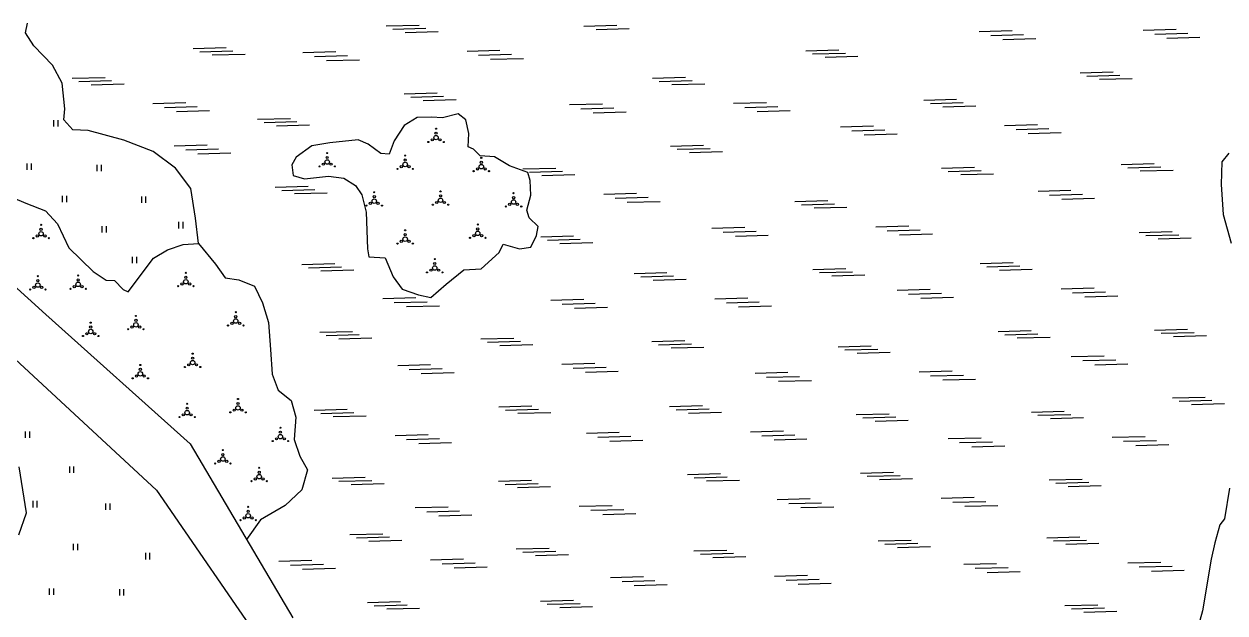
# Model space of a CAD drawing. Header units: millimetres. Extents: x 1379499 to 1411715, y 5652947 to 5671991.
# Drawn here: x 1401416 to 1402091, y 5660645 to 5660976 of the extents above; entities that cross this region are included whole.
import ezdxf

# ---------------------------------------------------------------- set-up
doc = ezdxf.new("R2010")
doc.units = ezdxf.units.MM
doc.layers.add('_5Інше', color=252, linetype='Continuous', lineweight=25)
for name, color, linetype in [('вулиці', 7, 'Continuous'), ('ВулНазва', 7, 'Continuous'), ('на область', 5, 'Continuous'), ('Умовні познач', 7, 'Continuous')]:
    doc.layers.add(name, color=color, linetype=linetype)
picture_1 = doc.add_image_def('image1.bmp', size_in_pixel=(3370, 2384))

# ---------------------------------------------------------------- blocks, each defined once
blk = doc.blocks.new('ЛвЗд')
at = {"layer": '_5Інше', "color": 204, "linetype": 'Continuous'}
for points in [[(45265.093, 27827.251), (45303.505, 27792.337)], [(45303.505, 27792.337), (45384.278, 27719.07)], [(45286.126, 27767.159), (45365.097, 27693.198)], [(45384.278, 27719.07), (45441.322, 27620.936)], [(45365.097, 27693.198), (45426.894, 27602.167)]]:
    blk.add_lwpolyline(points, dxfattribs=at)

msp = doc.modelspace()

# ---------------------------------------------------------------- linework, layer by layer
at = {"layer": 'вулиці', "color": 7, "lineweight": -2}
for p, q in [((1401432.74, 5660918.32), (1401432.74, 5660921.92)), ((1401435.14, 5660918.32), (1401435.14, 5660921.92)), ((1401417.73, 5660894.01), (1401417.73, 5660897.61)), ((1401420.13, 5660894.01), (1401420.13, 5660897.61)), ((1401457.12, 5660893.33), (1401457.12, 5660896.93)), ((1401459.52, 5660893.33), (1401459.52, 5660896.93)), ((1401437.6, 5660875.88), (1401437.6, 5660879.48)), ((1401440, 5660875.88), (1401440, 5660879.48)), ((1401482.13, 5660875.54), (1401482.13, 5660879.14)), ((1401484.53, 5660875.54), (1401484.53, 5660879.14)), ((1401459.86, 5660858.77), (1401459.86, 5660862.37)), ((1401462.26, 5660858.77), (1401462.26, 5660862.37)), ((1401503.02, 5660861.17), (1401503.02, 5660864.77)), ((1401505.42, 5660861.17), (1401505.42, 5660864.77)), ((1401476.99, 5660841.66), (1401476.99, 5660845.26)), ((1401479.39, 5660841.66), (1401479.39, 5660845.26))]:
    msp.add_line(p, q, dxfattribs=at)
at = {"layer": 'вулиці', "color": 7}
for p, q in [((1401416.9, 5660743.47), (1401416.9, 5660747.07)), ((1401419.3, 5660743.47), (1401419.3, 5660747.07)), ((1401441.68, 5660723.79), (1401441.68, 5660727.39)), ((1401444.08, 5660723.79), (1401444.08, 5660727.39)), ((1401421.08, 5660704.4), (1401421.08, 5660708)), ((1401423.48, 5660704.4), (1401423.48, 5660708)), ((1401461.99, 5660702.91), (1401461.99, 5660706.51)), ((1401464.39, 5660702.91), (1401464.39, 5660706.51)), ((1401443.77, 5660680.24), (1401443.77, 5660683.84)), ((1401446.17, 5660680.24), (1401446.17, 5660683.84)), ((1401484.38, 5660675.17), (1401484.38, 5660678.77)), ((1401486.78, 5660675.17), (1401486.78, 5660678.77)), ((1401430.34, 5660655.19), (1401430.34, 5660658.79)), ((1401432.74, 5660655.19), (1401432.74, 5660658.79)), ((1401469.75, 5660654.89), (1401469.75, 5660658.49)), ((1401472.15, 5660654.89), (1401472.15, 5660658.49))]:
    msp.add_line(p, q, dxfattribs=at)
for points in [[(1401513.97, 5660852.72), (1401512.28, 5660866.99), (1401509.76, 5660883.48), (1401501.15, 5660894.95), (1401488.59, 5660904.27), (1401472.09, 5660910.72), (1401451.99, 5660916.1), (1401443.38, 5660916.46), (1401438.36, 5660922.19), (1401438.96, 5660928.37), (1401437.48, 5660942.77), (1401432.08, 5660952.89), (1401421.45, 5660963.75), (1401416.82, 5660971.07), (1401417.88, 5660976.47)], [(1401659.87, 5660925.52), (1401651.1, 5660923.19), (1401644.84, 5660923.73), (1401636.8, 5660923.55), (1401629.64, 5660918.91), (1401623.92, 5660910.33), (1401621.06, 5660902.83), (1401616.41, 5660903.19), (1401609.26, 5660908.54), (1401603.72, 5660910.87), (1401587.8, 5660909.26), (1401577.79, 5660907.47), (1401568.84, 5660901.22), (1401566.52, 5660896.93), (1401567.24, 5660890.86), (1401573.49, 5660889.07), (1401587.08, 5660890.5), (1401595.67, 5660889.43), (1401602.28, 5660885.32), (1401605.86, 5660879.96), (1401608.19, 5660870.24), (1401608.88, 5660849.76), (1401609.79, 5660845.23), (1401618.86, 5660844.69), (1401623.4, 5660834), (1401628.48, 5660826.93), (1401637.55, 5660823.85), (1401644.62, 5660822.4), (1401653.15, 5660829.83), (1401663.12, 5660837.8), (1401672.74, 5660838.35), (1401682.9, 5660847.59), (1401685.26, 5660852.3), (1401694.33, 5660849.76), (1401700.68, 5660850.67), (1401703.94, 5660857.19), (1401704.85, 5660862.27), (1401699.77, 5660867.16), (1401698.5, 5660871.33), (1401700.7, 5660879.9), (1401700.33, 5660888.06), (1401699.06, 5660892.59), (1401688.72, 5660896.4), (1401680.38, 5660901.29), (1401672.21, 5660902.01), (1401668.59, 5660905.64), (1401665.5, 5660906.91), (1401665.86, 5660914.56), (1401664.23, 5660922.17), (1401659.87, 5660925.52)], [(1402092.86, 5660903.45), (1402089.01, 5660898.54), (1402088.55, 5660885.87), (1402089.58, 5660868.96), (1402094.22, 5660852.9)], [(1401394.39, 5660884.9), (1401417.03, 5660875.29), (1401428.04, 5660871.09), (1401434.85, 5660863.69), (1401441.2, 5660850.29), (1401454.88, 5660836.95), (1401462.12, 5660832.13), (1401466.79, 5660831.81), (1401471.78, 5660826.82), (1401474.51, 5660825.54), (1401488.76, 5660844.4), (1401496.64, 5660849.12), (1401505.42, 5660852.04), (1401513.97, 5660852.72), (1401523.65, 5660841.03), (1401529.05, 5660833.38), (1401536.7, 5660832.26), (1401545.48, 5660828.66), (1401550.02, 5660819.31), (1401553.4, 5660808.29), (1401554.53, 5660793.01), (1401555.43, 5660779.29), (1401558.8, 5660770.3), (1401566, 5660764.45), (1401568.7, 5660755.01), (1401567.81, 5660742.55), (1401570.97, 5660733.11), (1401575.24, 5660725.47), (1401572.09, 5660714.23), (1401562.64, 5660705.46), (1401548.91, 5660697.36), (1401541.04, 5660686.38)], [(1401413.14, 5660689.01), (1401417.32, 5660701.32), (1401413.36, 5660727.08)], [(1402093.31, 5660715.17), (1402090.47, 5660698.01), (1402087.76, 5660694.51), (1402084.93, 5660684.44), (1402083, 5660675.28), (1402078.13, 5660646.24), (1402073.72, 5660630.75), (1402068.62, 5660602.16), (1402065.45, 5660581.91), (1402061.71, 5660569.48), (1402056.62, 5660558.41), (1402060.69, 5660556.6), (1402073.83, 5660554.79), (1402085.15, 5660554.45), (1402099.18, 5660551.51)]]:
    msp.add_lwpolyline(points, dxfattribs=at)
for centre, radius in [((1401647.49, 5660917.17), 0.312), ((1401643.16, 5660909.67), 0.312), ((1401645.33, 5660910.92), 0.625), ((1401647.49, 5660912.17), 1.25), ((1401647.49, 5660914.67), 0.625), ((1401649.66, 5660910.92), 0.625), ((1401651.82, 5660909.67), 0.312), ((1401586.33, 5660903.48), 0.312), ((1401630.13, 5660902.08), 0.312), ((1401582, 5660895.98), 0.312), ((1401584.16, 5660897.23), 0.625), ((1401586.33, 5660898.48), 1.25), ((1401586.33, 5660900.98), 0.625), ((1401588.49, 5660897.23), 0.625), ((1401590.66, 5660895.98), 0.312), ((1401627.96, 5660895.83), 0.625), ((1401630.13, 5660897.08), 1.25), ((1401630.13, 5660899.58), 0.625), ((1401632.29, 5660895.83), 0.625), ((1401670.75, 5660894.57), 0.625), ((1401672.91, 5660895.82), 1.25), ((1401672.91, 5660898.32), 0.625), ((1401672.91, 5660900.82), 0.312), ((1401675.08, 5660894.57), 0.625), ((1401625.8, 5660894.58), 0.312), ((1401634.46, 5660894.58), 0.312), ((1401668.58, 5660893.32), 0.312), ((1401677.24, 5660893.32), 0.312), ((1401612.76, 5660881.46), 0.312), ((1401650.01, 5660881.97), 0.312), ((1401610.59, 5660875.21), 0.625), ((1401612.76, 5660876.46), 1.25), ((1401612.76, 5660878.96), 0.625), ((1401614.92, 5660875.21), 0.625), ((1401647.84, 5660875.72), 0.625), ((1401650.01, 5660876.97), 1.25), ((1401650.01, 5660879.47), 0.625), ((1401652.17, 5660875.72), 0.625), ((1401688.87, 5660874.71), 0.625), ((1401691.04, 5660875.96), 1.25), ((1401691.04, 5660878.46), 0.625), ((1401691.04, 5660880.96), 0.312), ((1401693.2, 5660874.71), 0.625), ((1401608.43, 5660873.96), 0.312), ((1401617.09, 5660873.96), 0.312), ((1401645.68, 5660874.47), 0.312), ((1401654.34, 5660874.47), 0.312), ((1401686.71, 5660873.46), 0.312), ((1401695.37, 5660873.46), 0.312), ((1401425.6, 5660863.13), 0.312), ((1401670.9, 5660860.86), 0.625), ((1401670.9, 5660863.36), 0.312), ((1401421.27, 5660855.63), 0.312), ((1401423.43, 5660856.88), 0.625), ((1401425.6, 5660858.13), 1.25), ((1401425.6, 5660860.63), 0.625), ((1401427.76, 5660856.88), 0.625), ((1401429.93, 5660855.63), 0.312), ((1401630.13, 5660855.09), 1.25), ((1401630.13, 5660857.59), 0.625), ((1401630.13, 5660860.09), 0.312), ((1401666.57, 5660855.86), 0.312), ((1401668.74, 5660857.11), 0.625), ((1401670.9, 5660858.36), 1.25), ((1401673.07, 5660857.11), 0.625), ((1401675.23, 5660855.86), 0.312), ((1401625.8, 5660852.59), 0.312), ((1401627.96, 5660853.84), 0.625), ((1401632.29, 5660853.84), 0.625), ((1401634.46, 5660852.59), 0.312), ((1401646.74, 5660841.42), 0.625), ((1401646.74, 5660843.92), 0.312), ((1401423.76, 5660834.31), 0.312), ((1401446.42, 5660834.69), 0.312), ((1401506.91, 5660836.17), 0.312), ((1401642.41, 5660836.42), 0.312), ((1401644.58, 5660837.67), 0.625), ((1401646.74, 5660838.92), 1.25), ((1401648.91, 5660837.67), 0.625), ((1401651.07, 5660836.42), 0.312), ((1401421.59, 5660828.06), 0.625), ((1401423.76, 5660829.31), 1.25), ((1401423.76, 5660831.81), 0.625), ((1401425.92, 5660828.06), 0.625), ((1401444.25, 5660828.44), 0.625), ((1401446.42, 5660829.69), 1.25), ((1401446.42, 5660832.19), 0.625), ((1401448.58, 5660828.44), 0.625), ((1401502.58, 5660828.67), 0.312), ((1401504.75, 5660829.92), 0.625), ((1401506.91, 5660831.17), 1.25), ((1401506.91, 5660833.67), 0.625), ((1401509.08, 5660829.92), 0.625), ((1401511.24, 5660828.67), 0.312), ((1401419.43, 5660826.81), 0.312), ((1401428.09, 5660826.81), 0.312), ((1401442.09, 5660827.19), 0.312), ((1401450.75, 5660827.19), 0.312), ((1401534.96, 5660814.09), 0.312), ((1401453.48, 5660808.18), 0.312), ((1401478.86, 5660806.97), 1.25), ((1401478.86, 5660809.47), 0.625), ((1401478.86, 5660811.97), 0.312), ((1401532.8, 5660807.84), 0.625), ((1401534.96, 5660809.09), 1.25), ((1401534.96, 5660811.59), 0.625), ((1401537.13, 5660807.84), 0.625), ((1401449.15, 5660800.68), 0.312), ((1401451.31, 5660801.93), 0.625), ((1401453.48, 5660803.18), 1.25), ((1401453.48, 5660805.68), 0.625), ((1401455.64, 5660801.93), 0.625), ((1401457.81, 5660800.68), 0.312), ((1401474.53, 5660804.47), 0.312), ((1401476.7, 5660805.72), 0.625), ((1401481.03, 5660805.72), 0.625), ((1401483.19, 5660804.47), 0.312), ((1401530.63, 5660806.59), 0.312), ((1401539.29, 5660806.59), 0.312), ((1401510.74, 5660788.24), 0.625), ((1401510.74, 5660790.74), 0.312), ((1401481.36, 5660779.4), 1.25), ((1401481.36, 5660781.9), 0.625), ((1401481.36, 5660784.4), 0.312), ((1401506.41, 5660783.24), 0.312), ((1401508.57, 5660784.49), 0.625), ((1401510.74, 5660785.74), 1.25), ((1401512.9, 5660784.49), 0.625), ((1401515.07, 5660783.24), 0.312), ((1401477.03, 5660776.9), 0.312), ((1401479.2, 5660778.15), 0.625), ((1401483.53, 5660778.15), 0.625), ((1401485.69, 5660776.9), 0.312), ((1401507.66, 5660760.12), 0.625), ((1401507.66, 5660762.62), 0.312), ((1401536.24, 5660760.27), 1.25), ((1401536.24, 5660762.77), 0.625), ((1401536.24, 5660765.27), 0.312), ((1401503.33, 5660755.12), 0.312), ((1401505.5, 5660756.37), 0.625), ((1401507.66, 5660757.62), 1.25), ((1401509.83, 5660756.37), 0.625), ((1401511.99, 5660755.12), 0.312), ((1401531.91, 5660757.77), 0.312), ((1401534.07, 5660759.02), 0.625), ((1401538.4, 5660759.02), 0.625), ((1401540.57, 5660757.77), 0.312), ((1401560.04, 5660746.63), 0.625), ((1401560.04, 5660749.13), 0.312), ((1401555.71, 5660741.63), 0.312), ((1401557.87, 5660742.88), 0.625), ((1401560.04, 5660744.13), 1.25), ((1401562.2, 5660742.88), 0.625), ((1401564.37, 5660741.63), 0.312), ((1401527.72, 5660734.06), 0.625), ((1401527.72, 5660736.56), 0.312), ((1401523.39, 5660729.06), 0.312), ((1401525.56, 5660730.31), 0.625), ((1401527.72, 5660731.56), 1.25), ((1401529.89, 5660730.31), 0.625), ((1401532.05, 5660729.06), 0.312), ((1401548.14, 5660726.63), 0.312), ((1401545.97, 5660720.38), 0.625), ((1401548.14, 5660721.63), 1.25), ((1401548.14, 5660724.13), 0.625), ((1401550.3, 5660720.38), 0.625), ((1401543.81, 5660719.13), 0.312), ((1401552.47, 5660719.13), 0.312), ((1401541.92, 5660699.69), 1.25), ((1401541.92, 5660702.19), 0.625), ((1401541.92, 5660704.69), 0.312), ((1401537.59, 5660697.19), 0.312), ((1401539.75, 5660698.44), 0.625), ((1401544.08, 5660698.44), 0.625), ((1401546.25, 5660697.19), 0.312)]:
    msp.add_circle(centre, radius, dxfattribs=at)
at = {"layer": 'Умовні познач', "color": 0, "lineweight": 25}
for p, q in [((1401619.47, 5660974.9), (1401637.97, 5660975.41)), ((1401623.2, 5660973.07), (1401641.7, 5660973.59)), ((1401630.19, 5660971.26), (1401648.69, 5660971.77)), ((1401730.5, 5660974.78), (1401749, 5660975.29)), ((1401737.49, 5660972.96), (1401755.99, 5660973.47)), ((1401952.62, 5660971.83), (1401971.12, 5660972.34)), ((1401959.07, 5660969.55), (1401977.57, 5660970.07)), ((1402044.79, 5660972.58), (1402063.29, 5660973.09)), ((1402051.23, 5660970.3), (1402069.74, 5660970.82)), ((1401511.06, 5660962.28), (1401529.57, 5660962.79)), ((1401965.9, 5660967.28), (1401984.4, 5660967.79)), ((1402058.06, 5660968.03), (1402076.56, 5660968.54)), ((1401514.79, 5660960.45), (1401533.3, 5660960.97)), ((1401521.78, 5660958.64), (1401540.29, 5660959.15)), ((1401572.72, 5660959.99), (1401591.23, 5660960.5)), ((1401579.17, 5660957.72), (1401597.67, 5660958.23)), ((1401586, 5660955.45), (1401604.5, 5660955.96)), ((1401664.89, 5660960.74), (1401683.39, 5660961.25)), ((1401671.34, 5660958.47), (1401689.84, 5660958.98)), ((1401678.16, 5660956.2), (1401696.66, 5660956.71)), ((1401855.27, 5660961), (1401873.77, 5660961.51)), ((1401859, 5660959.18), (1401877.5, 5660959.69)), ((1401865.99, 5660957.36), (1401884.49, 5660957.87)), ((1402009.41, 5660948.58), (1402027.91, 5660949.09)), ((1401443.01, 5660945.53), (1401461.51, 5660946.04)), ((1401446.74, 5660943.7), (1401465.24, 5660944.22)), ((1401453.73, 5660941.89), (1401472.23, 5660942.4)), ((1401769.17, 5660945.6), (1401787.67, 5660946.11)), ((1401772.9, 5660943.77), (1401791.4, 5660944.29)), ((1401779.89, 5660941.96), (1401798.39, 5660942.47)), ((1402013.14, 5660946.76), (1402031.64, 5660947.27)), ((1402020.13, 5660944.94), (1402038.63, 5660945.45)), ((1401629.51, 5660936.74), (1401648.02, 5660937.26)), ((1401488.43, 5660931.37), (1401506.93, 5660931.88)), ((1401494.87, 5660929.1), (1401513.37, 5660929.61)), ((1401633.24, 5660934.92), (1401651.74, 5660935.43)), ((1401640.23, 5660933.1), (1401658.74, 5660933.62)), ((1401722.42, 5660930.69), (1401740.92, 5660931.2)), ((1401728.87, 5660928.42), (1401747.37, 5660928.93)), ((1401814.59, 5660931.44), (1401833.09, 5660931.95)), ((1401821.03, 5660929.17), (1401839.54, 5660929.68)), ((1401921.44, 5660933.18), (1401939.94, 5660933.69)), ((1401925.17, 5660931.35), (1401943.67, 5660931.87)), ((1401932.16, 5660929.54), (1401950.66, 5660930.05)), ((1401501.7, 5660926.82), (1401520.2, 5660927.34)), ((1401547.12, 5660922.49), (1401565.62, 5660923)), ((1401735.69, 5660926.14), (1401754.2, 5660926.66)), ((1401827.86, 5660926.89), (1401846.36, 5660927.41)), ((1401550.85, 5660920.66), (1401569.35, 5660921.17)), ((1401557.84, 5660918.84), (1401576.34, 5660919.36)), ((1401874.7, 5660918.27), (1401893.2, 5660918.78)), ((1401881.14, 5660916), (1401899.64, 5660916.51)), ((1401966.86, 5660919.02), (1401985.36, 5660919.53)), ((1401973.31, 5660916.75), (1401991.81, 5660917.26)), ((1401887.97, 5660913.72), (1401906.47, 5660914.24)), ((1401980.13, 5660914.47), (1401998.64, 5660914.99)), ((1401500.37, 5660907.58), (1401518.87, 5660908.09)), ((1401506.82, 5660905.31), (1401525.32, 5660905.82)), ((1401513.64, 5660903.03), (1401532.15, 5660903.55)), ((1401779.21, 5660907.44), (1401797.71, 5660907.96)), ((1401782.94, 5660905.62), (1401801.44, 5660906.13)), ((1401789.93, 5660903.8), (1401808.43, 5660904.32)), ((1401931.48, 5660895.02), (1401949.99, 5660895.54)), ((1402032.41, 5660897.06), (1402050.91, 5660897.57)), ((1402036.14, 5660895.23), (1402054.64, 5660895.75)), ((1401696.23, 5660894.53), (1401714.73, 5660895.04)), ((1401699.96, 5660892.71), (1401718.46, 5660893.22)), ((1401706.95, 5660890.89), (1401725.45, 5660891.4)), ((1401935.21, 5660893.2), (1401953.72, 5660893.71)), ((1401942.21, 5660891.38), (1401960.71, 5660891.9)), ((1402043.13, 5660893.42), (1402061.63, 5660893.93)), ((1401557.16, 5660884.33), (1401575.66, 5660884.84)), ((1401560.89, 5660882.51), (1401579.39, 5660883.02)), ((1401985.66, 5660882.15), (1402004.17, 5660882.66)), ((1401567.88, 5660880.69), (1401586.38, 5660881.2)), ((1401741.65, 5660880.37), (1401760.15, 5660880.89)), ((1401748.09, 5660878.1), (1401766.6, 5660878.61)), ((1401754.92, 5660875.83), (1401773.42, 5660876.34)), ((1401849.11, 5660876.26), (1401867.61, 5660876.77)), ((1401852.84, 5660874.43), (1401871.34, 5660874.95)), ((1401992.11, 5660879.88), (1402010.61, 5660880.39)), ((1401998.94, 5660877.6), (1402017.44, 5660878.12)), ((1401859.83, 5660872.62), (1401878.33, 5660873.13)), ((1401802.36, 5660861.35), (1401820.87, 5660861.86)), ((1401894.53, 5660862.1), (1401913.03, 5660862.61)), ((1401706.27, 5660856.38), (1401724.77, 5660856.89)), ((1401710, 5660854.55), (1401728.5, 5660855.07)), ((1401808.81, 5660859.08), (1401827.31, 5660859.59)), ((1401815.64, 5660856.8), (1401834.14, 5660857.32)), ((1401900.98, 5660859.83), (1401919.48, 5660860.34)), ((1401907.8, 5660857.55), (1401926.3, 5660858.07)), ((1402042.45, 5660858.9), (1402060.95, 5660859.42)), ((1402046.18, 5660857.08), (1402064.68, 5660857.59)), ((1402053.17, 5660855.26), (1402071.68, 5660855.78)), ((1401716.99, 5660852.74), (1401735.49, 5660853.25)), ((1401572.06, 5660840.9), (1401590.56, 5660841.42)), ((1401953.22, 5660841.38), (1401971.72, 5660841.9)), ((1401575.79, 5660839.08), (1401594.29, 5660839.59)), ((1401582.78, 5660837.26), (1401601.28, 5660837.78)), ((1401758.71, 5660835.78), (1401777.22, 5660836.29)), ((1401762.44, 5660833.95), (1401780.95, 5660834.47)), ((1401859.15, 5660838.1), (1401877.65, 5660838.62)), ((1401862.88, 5660836.28), (1401881.38, 5660836.79)), ((1401869.87, 5660834.46), (1401888.37, 5660834.97)), ((1401956.95, 5660839.56), (1401975.45, 5660840.07)), ((1401963.94, 5660837.74), (1401982.44, 5660838.25)), ((1401769.44, 5660832.14), (1401787.94, 5660832.65)), ((1401998.64, 5660827.22), (1402017.14, 5660827.74)), ((1401617.58, 5660821.73), (1401636.08, 5660822.24)), ((1401711.97, 5660820.87), (1401730.47, 5660821.38)), ((1401804.13, 5660821.62), (1401822.63, 5660822.13)), ((1401906.47, 5660826.47), (1401924.98, 5660826.99)), ((1401912.92, 5660824.2), (1401931.42, 5660824.72)), ((1401919.75, 5660821.93), (1401938.25, 5660822.44)), ((1402005.09, 5660824.95), (1402023.59, 5660825.47)), ((1402011.91, 5660822.68), (1402030.41, 5660823.19)), ((1401624.03, 5660819.46), (1401642.53, 5660819.97)), ((1401630.86, 5660817.19), (1401649.36, 5660817.7)), ((1401718.41, 5660818.6), (1401736.92, 5660819.11)), ((1401725.24, 5660816.32), (1401743.74, 5660816.84)), ((1401810.58, 5660819.35), (1401829.08, 5660819.86)), ((1401817.41, 5660817.07), (1401835.91, 5660817.59)), ((1401582.1, 5660802.75), (1401600.6, 5660803.26)), ((1401585.83, 5660800.93), (1401604.33, 5660801.44)), ((1401963.26, 5660803.23), (1401981.77, 5660803.74)), ((1401966.99, 5660801.4), (1401985.49, 5660801.92)), ((1402051.1, 5660804.02), (1402069.6, 5660804.53)), ((1402054.83, 5660802.19), (1402073.33, 5660802.71)), ((1402061.82, 5660800.38), (1402080.32, 5660800.89)), ((1401592.82, 5660799.11), (1401611.32, 5660799.62)), ((1401672.68, 5660799.03), (1401691.18, 5660799.55)), ((1401676.41, 5660797.21), (1401694.91, 5660797.72)), ((1401683.4, 5660795.39), (1401701.91, 5660795.91)), ((1401768.76, 5660797.62), (1401787.26, 5660798.14)), ((1401772.49, 5660795.8), (1401790.99, 5660796.31)), ((1401779.48, 5660793.98), (1401797.98, 5660794.5)), ((1401873.42, 5660794.68), (1401891.93, 5660795.19)), ((1401973.98, 5660799.59), (1401992.49, 5660800.1)), ((1401877.15, 5660792.85), (1401895.65, 5660793.36)), ((1401884.14, 5660791.03), (1401902.65, 5660791.55)), ((1402004.35, 5660789.11), (1402022.85, 5660789.62)), ((1402010.8, 5660786.84), (1402029.3, 5660787.35)), ((1401625.94, 5660784.13), (1401644.44, 5660784.64)), ((1401632.38, 5660781.85), (1401650.88, 5660782.37)), ((1401718.1, 5660784.88), (1401736.6, 5660785.39)), ((1401724.55, 5660782.6), (1401743.05, 5660783.12)), ((1401731.37, 5660780.33), (1401749.88, 5660780.85)), ((1401918.84, 5660780.52), (1401937.34, 5660781.03)), ((1402017.62, 5660784.56), (1402036.12, 5660785.08)), ((1401639.21, 5660779.58), (1401657.71, 5660780.1)), ((1401826.68, 5660779.77), (1401845.18, 5660780.28)), ((1401833.12, 5660777.5), (1401851.62, 5660778.01)), ((1401839.95, 5660775.22), (1401858.45, 5660775.74)), ((1401925.29, 5660778.25), (1401943.79, 5660778.76)), ((1401932.11, 5660775.97), (1401950.62, 5660776.49)), ((1401682.73, 5660760.88), (1401701.23, 5660761.39)), ((1401778.66, 5660761.05), (1401797.17, 5660761.56)), ((1402061.14, 5660765.86), (1402079.64, 5660766.38)), ((1402064.87, 5660764.04), (1402083.37, 5660764.55)), ((1402071.86, 5660762.22), (1402090.36, 5660762.73)), ((1401579.05, 5660759), (1401597.56, 5660759.51)), ((1401582.78, 5660757.18), (1401601.28, 5660757.69)), ((1401589.77, 5660755.36), (1401608.28, 5660755.87)), ((1401686.46, 5660759.06), (1401704.96, 5660759.57)), ((1401693.45, 5660757.24), (1401711.95, 5660757.75)), ((1401782.39, 5660759.22), (1401800.9, 5660759.74)), ((1401789.38, 5660757.41), (1401807.89, 5660757.92)), ((1401883.47, 5660756.52), (1401901.97, 5660757.03)), ((1401887.2, 5660754.7), (1401905.7, 5660755.21)), ((1401894.19, 5660752.88), (1401912.69, 5660753.39)), ((1401981.9, 5660757.93), (1402000.4, 5660758.45)), ((1401985.63, 5660756.11), (1402004.13, 5660756.62)), ((1401992.62, 5660754.29), (1402011.12, 5660754.8)), ((1401731.92, 5660746.14), (1401750.42, 5660746.65)), ((1401824.08, 5660746.89), (1401842.58, 5660747.4)), ((1401624.47, 5660744.84), (1401642.97, 5660745.36)), ((1401630.92, 5660742.57), (1401649.42, 5660743.08)), ((1401637.74, 5660740.3), (1401656.25, 5660740.81)), ((1401738.36, 5660743.87), (1401756.87, 5660744.38)), ((1401745.19, 5660741.59), (1401763.69, 5660742.11)), ((1401830.53, 5660744.62), (1401849.03, 5660745.13)), ((1401837.36, 5660742.34), (1401855.86, 5660742.86)), ((1401935.15, 5660743.03), (1401953.65, 5660743.54)), ((1401941.6, 5660740.75), (1401960.1, 5660741.27)), ((1402027.32, 5660743.78), (1402045.82, 5660744.29)), ((1402033.76, 5660741.5), (1402052.26, 5660742.02)), ((1401948.42, 5660738.48), (1401966.93, 5660738.99)), ((1402040.59, 5660739.23), (1402059.09, 5660739.74)), ((1401589.1, 5660720.85), (1401607.6, 5660721.36)), ((1401682.54, 5660719.14), (1401701.04, 5660719.66)), ((1401788.71, 5660722.89), (1401807.21, 5660723.41)), ((1401792.44, 5660721.07), (1401810.94, 5660721.58)), ((1401799.43, 5660719.25), (1401817.93, 5660719.76)), ((1401885.89, 5660723.68), (1401904.39, 5660724.19)), ((1401889.62, 5660721.86), (1401908.12, 5660722.37)), ((1401896.61, 5660720.04), (1401915.11, 5660720.55)), ((1401991.94, 5660719.78), (1402010.44, 5660720.29)), ((1401592.83, 5660719.02), (1401611.33, 5660719.54)), ((1401599.82, 5660717.21), (1401618.32, 5660717.72)), ((1401686.27, 5660717.32), (1401704.77, 5660717.83)), ((1401693.26, 5660715.5), (1401711.76, 5660716.02)), ((1401995.67, 5660717.95), (1402014.17, 5660718.47)), ((1402002.66, 5660716.14), (1402021.16, 5660716.65)), ((1401839.15, 5660708.77), (1401857.65, 5660709.29)), ((1401845.59, 5660706.5), (1401864.09, 5660707.01)), ((1401931.31, 5660709.52), (1401949.81, 5660710.04)), ((1401937.76, 5660707.25), (1401956.26, 5660707.76)), ((1401635.79, 5660704.24), (1401654.3, 5660704.75)), ((1401642.24, 5660701.96), (1401660.74, 5660702.48)), ((1401649.07, 5660699.69), (1401667.57, 5660700.21)), ((1401727.96, 5660704.99), (1401746.46, 5660705.5)), ((1401734.41, 5660702.72), (1401752.91, 5660703.23)), ((1401741.23, 5660700.44), (1401759.73, 5660700.96)), ((1401852.42, 5660704.23), (1401870.92, 5660704.74)), ((1401944.58, 5660704.98), (1401963.08, 5660705.49)), ((1401599.01, 5660689.09), (1401617.51, 5660689.6)), ((1401602.74, 5660687.26), (1401621.24, 5660687.78)), ((1401609.73, 5660685.45), (1401628.23, 5660685.96)), ((1401895.93, 5660685.53), (1401914.44, 5660686.04)), ((1401990.65, 5660687.32), (1402009.15, 5660687.83)), ((1401994.38, 5660685.49), (1402012.88, 5660686.01)), ((1401692.58, 5660680.99), (1401711.08, 5660681.5)), ((1401696.31, 5660679.17), (1401714.81, 5660679.68)), ((1401792.26, 5660679.91), (1401810.76, 5660680.42)), ((1401899.66, 5660683.7), (1401918.17, 5660684.22)), ((1401906.65, 5660681.89), (1401925.16, 5660682.4)), ((1402001.37, 5660683.68), (1402019.87, 5660684.19)), ((1401559.24, 5660674.18), (1401577.74, 5660674.69)), ((1401565.68, 5660671.91), (1401584.19, 5660672.42)), ((1401644.43, 5660674.93), (1401662.93, 5660675.44)), ((1401650.87, 5660672.66), (1401669.37, 5660673.17)), ((1401703.3, 5660677.35), (1401721.81, 5660677.86)), ((1401795.99, 5660678.09), (1401814.49, 5660678.6)), ((1401802.98, 5660676.27), (1401821.48, 5660676.78)), ((1401943.9, 5660672.41), (1401962.4, 5660672.92)), ((1402036.07, 5660673.16), (1402054.57, 5660673.67)), ((1401572.51, 5660669.63), (1401591.01, 5660670.15)), ((1401657.7, 5660670.38), (1401676.2, 5660670.9)), ((1401837.68, 5660665.75), (1401856.18, 5660666.27)), ((1401950.35, 5660670.14), (1401968.85, 5660670.65)), ((1401957.18, 5660667.87), (1401975.68, 5660668.38)), ((1402042.52, 5660670.89), (1402061.02, 5660671.4)), ((1402049.34, 5660668.62), (1402067.84, 5660669.13)), ((1401745.52, 5660665), (1401764.02, 5660665.52)), ((1401751.96, 5660662.73), (1401770.46, 5660663.24)), ((1401758.79, 5660660.46), (1401777.29, 5660660.97)), ((1401844.13, 5660663.48), (1401862.63, 5660663.99)), ((1401850.95, 5660661.21), (1401869.45, 5660661.72)), ((1401706.24, 5660651.72), (1401724.74, 5660652.23)), ((1401609.05, 5660650.93), (1401627.55, 5660651.45)), ((1401612.78, 5660649.11), (1401631.28, 5660649.62)), ((1401619.77, 5660647.29), (1401638.27, 5660647.8)), ((1401709.96, 5660649.9), (1401728.47, 5660650.41)), ((1401716.96, 5660648.08), (1401735.46, 5660648.59)), ((1402000.69, 5660649.16), (1402019.19, 5660649.68)), ((1402004.42, 5660647.34), (1402022.92, 5660647.85)), ((1402011.41, 5660645.52), (1402029.91, 5660646.04))]:
    msp.add_line(p, q, dxfattribs=at)

# ---------------------------------------------------------------- block references
at = {"layer": 'ВулНазва', "color": 7, "lineweight": 9, "rotation": 0.3369352804739994}
msp.add_blockref('ЛвЗд', (1356288.93, 5632754.59), dxfattribs=at)

# ---------------------------------------------------------------- pictures from other files: only their frames are drawn
at = {"layer": 'на область', "color": 7, "lineweight": -2}
image = msp.add_image(picture_1, insert=(1395288.55, 5652947.02), size_in_units=(16426, 11620.05), dxfattribs=at)
image.dxf.flags = 7

doc.saveas('drawing.dxf')
